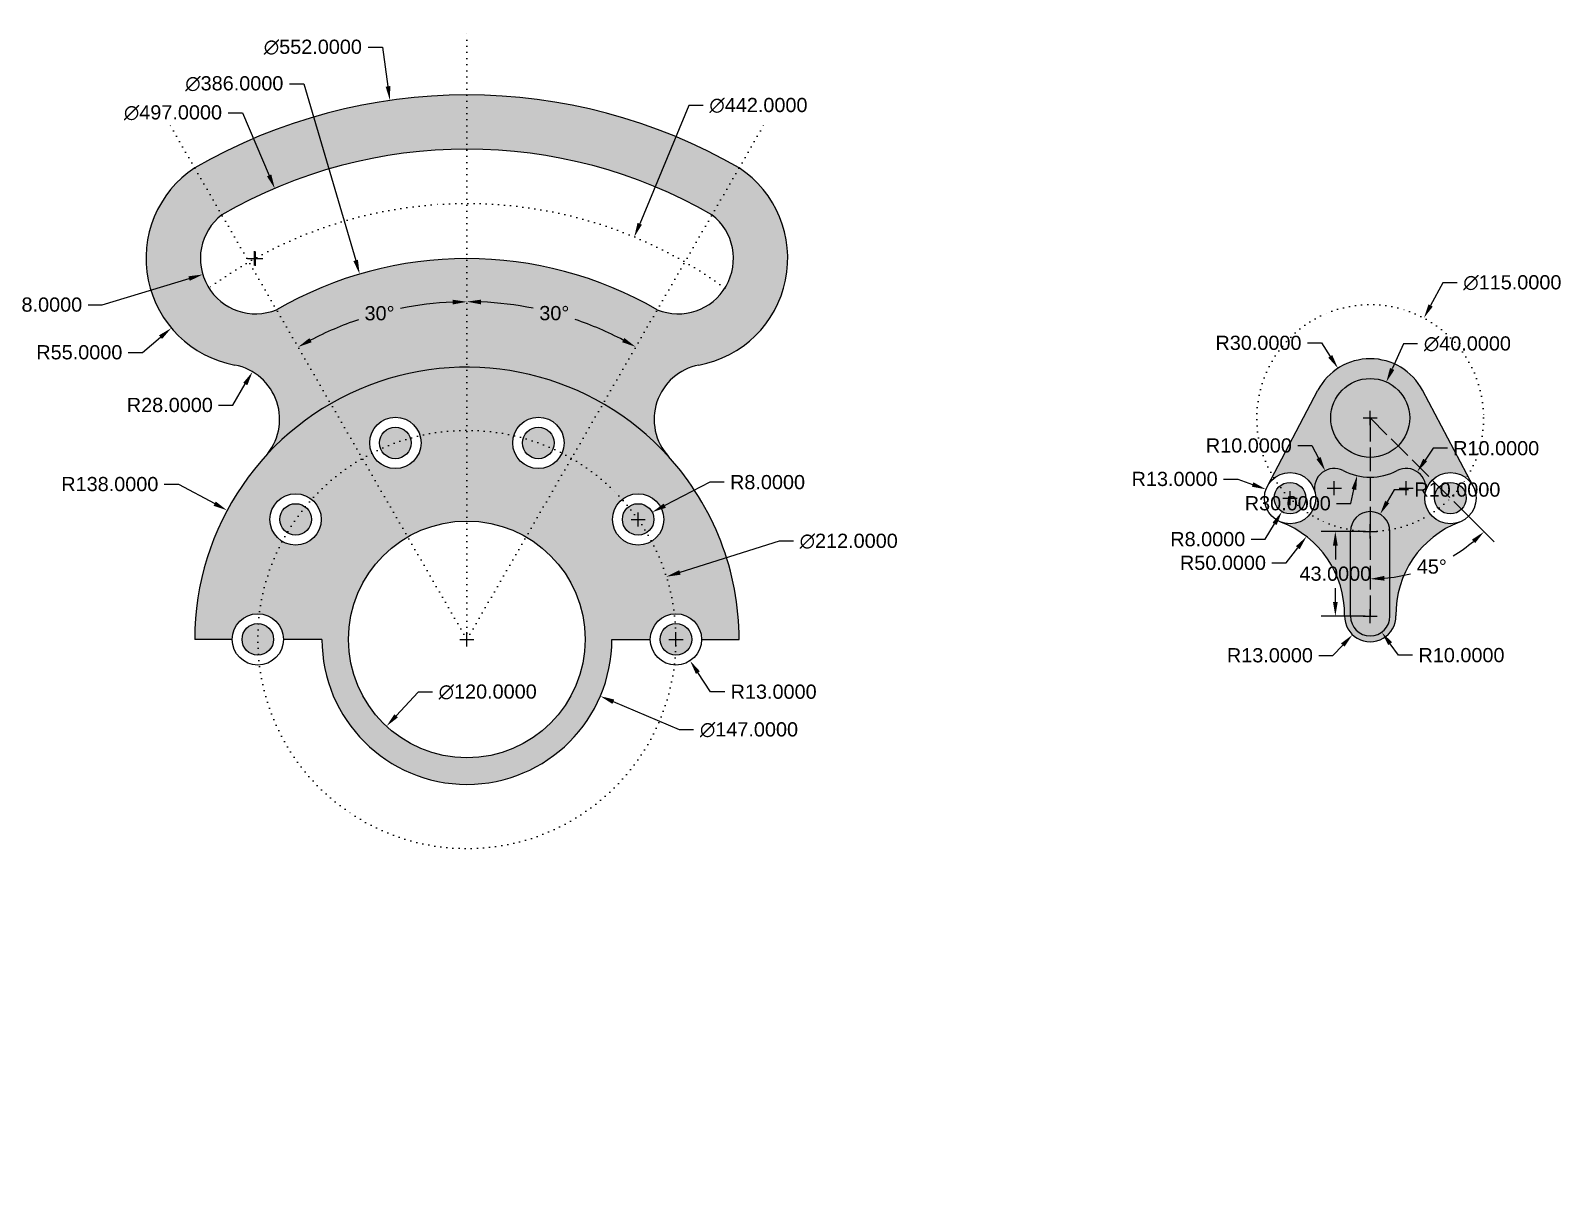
# Model space of a CAD drawing. Header units: millimetres. Extents: x 491 to 5097, y 346 to 928.
# Drawn here: x 3222 to 3999, y 346 to 928 of the extents above; entities that cross this region are included whole.
import ezdxf

# ---------------------------------------------------------------- set-up
doc = ezdxf.new("R2010")
doc.units = ezdxf.units.MM
doc.linetypes.add('ACAD_ISO02W100', pattern=[15, 12, -3])
doc.linetypes.add('ACAD_ISO07W100', pattern=[3, 0, -3])
doc.layers.add('dimension', color=160, linetype='Continuous')
doc.styles.get("Standard").update_dxf_attribs({"font": 'arial_0.ttf'})
doc.dimstyles.get("Standard").update_dxf_attribs({"dimscale": 40, "dimtxt": 0.18, "dimasz": 0.18, "dimexe": 0.18, "dimexo": 0.0625, "dimgap": 0.09, "dimtad": 0, "dimtih": 1, "dimtoh": 1, "dimdec": 4, "dimzin": 0, "dimdsep": 46, "dimtxsty": 'Standard', "dimcen": 0.09, "dimclrd": 5, "dimclre": 5, "dimclrt": 5, "dimadec": 0, "dimazin": 0, "dimtfac": 1, "dimtdec": 4, "dimtofl": 0, "dimtmove": 0, "dimatfit": 3, "dimfxl": 1, "dimtolj": 1, "dimtzin": 0, "dimarcsym": 0})

# ---------------------------------------------------------------- blocks, each defined once
blk = doc.blocks.new('*D184')
at = {"color": 5, "lineweight": -2, "transparency": 16777216}
blk.add_line((3943.92, 689.03), (3964.29, 668.66), dxfattribs=at)
for start, end in [(301.0055, 309.94309), (275.05691, 284.4921)]:
    blk.add_arc((3901.49, 731.46), 81.6, start, end, dxfattribs=at)
at = {"color": 5, "transparency": 16777216}
for points in [[(3953.08, 669.78), (3954.7, 668.01), (3959.2, 673.76)], [(3908.74, 648.97), (3908.63, 651.37), (3901.49, 649.85)]]:
    blk.add_solid(points, dxfattribs=at)
at = {"layer": 'Defpoints', "color": 0, "transparency": 16777216}
for p in [(3901.49, 731.46), (3901.49, 731.46), (3942.15, 690.8), (3922.61, 652.64), (3901.49, 630.96)]:
    blk.add_point(p, dxfattribs=at)
at = {"color": 5, "transparency": 16777216, "insert": (3932.72, 656.07), "char_height": 7.2, "attachment_point": 5}
blk.add_mtext('\\A1;45°', dxfattribs=at)
blk = doc.blocks.new('*D185')
at = {"color": 5, "lineweight": -2, "transparency": 16777216}
for p, q in [((3898.99, 673.96), (3876.61, 673.96)), ((3883.81, 666.76), (3883.81, 659.74)), ((3883.81, 638.16), (3883.81, 645.18)), ((3898.99, 630.96), (3876.61, 630.96))]:
    blk.add_line(p, q, dxfattribs=at)
at = {"color": 5, "transparency": 16777216}
for points in [[(3882.61, 666.76), (3885.01, 666.76), (3883.81, 673.96)], [(3882.61, 638.16), (3885.01, 638.16), (3883.81, 630.96)]]:
    blk.add_solid(points, dxfattribs=at)
at = {"layer": 'Defpoints', "color": 0, "transparency": 16777216}
for p in [(3901.49, 673.96), (3883.81, 630.96), (3901.49, 630.96)]:
    blk.add_point(p, dxfattribs=at)
at = {"color": 5, "transparency": 16777216, "insert": (3883.81, 652.46), "char_height": 7.2, "attachment_point": 5}
blk.add_mtext('\\A1;43.0000', dxfattribs=at)
blk = doc.blocks.new('*D186')
at = {"color": 5, "lineweight": -2, "transparency": 16777216}
for p, q in [((3869.61, 769.49), (3876.81, 769.49)), ((3876.81, 769.49), (3881.24, 762.66)), ((3897.89, 731.46), (3905.09, 731.46)), ((3901.49, 727.86), (3901.49, 735.06))]:
    blk.add_line(p, q, dxfattribs=at)
at = {"color": 5, "transparency": 16777216}
blk.add_solid([(3882.25, 763.31), (3880.23, 762.01), (3885.16, 756.62)], dxfattribs=at)
at = {"layer": 'Defpoints', "color": 0, "transparency": 16777216}
for p in [(3885.16, 756.62), (3901.49, 731.46)]:
    blk.add_point(p, dxfattribs=at)
at = {"color": 5, "transparency": 16777216, "insert": (3844.83, 769.49), "char_height": 7.2, "attachment_point": 5}
blk.add_mtext('\\A1;R30.0000', dxfattribs=at)
blk = doc.blocks.new('*D187')
at = {"color": 5, "lineweight": -2, "transparency": 16777216}
for p, q in [((3933.39, 716.06), (3929.35, 710.1)), ((3940.59, 716.06), (3933.39, 716.06)), ((3919.71, 692.25), (3919.71, 699.45)), ((3916.11, 695.85), (3923.31, 695.85))]:
    blk.add_line(p, q, dxfattribs=at)
at = {"color": 5, "transparency": 16777216}
blk.add_solid([(3928.36, 710.77), (3930.34, 709.42), (3925.32, 704.13)], dxfattribs=at)
at = {"layer": 'Defpoints', "color": 0, "transparency": 16777216}
for p in [(3925.32, 704.13), (3919.71, 695.85)]:
    blk.add_point(p, dxfattribs=at)
at = {"color": 5, "transparency": 16777216, "insert": (3965.36, 716.06), "char_height": 7.2, "attachment_point": 5}
blk.add_mtext('\\A1;R10.0000', dxfattribs=at)
blk = doc.blocks.new('*D188')
at = {"color": 5, "lineweight": -2, "transparency": 16777216}
for p, q in [((3864.74, 717.46), (3871.94, 717.46)), ((3871.94, 717.46), (3875.28, 711.08)), ((3883.27, 692.25), (3883.27, 699.45)), ((3879.67, 695.85), (3886.87, 695.85))]:
    blk.add_line(p, q, dxfattribs=at)
at = {"color": 5, "transparency": 16777216}
blk.add_solid([(3876.35, 711.64), (3874.22, 710.52), (3878.63, 704.7)], dxfattribs=at)
at = {"layer": 'Defpoints', "color": 0, "transparency": 16777216}
for p in [(3878.63, 704.7), (3883.27, 695.85)]:
    blk.add_point(p, dxfattribs=at)
at = {"color": 5, "transparency": 16777216, "insert": (3839.97, 717.46), "char_height": 7.2, "attachment_point": 5}
blk.add_mtext('\\A1;R10.0000', dxfattribs=at)
blk = doc.blocks.new('*D189')
at = {"color": 5, "lineweight": -2, "transparency": 16777216}
for p, q in [((3897.89, 731.46), (3905.09, 731.46)), ((3901.49, 727.86), (3901.49, 735.06)), ((3891.67, 688.16), (3893.26, 695.18)), ((3884.47, 688.16), (3891.67, 688.16))]:
    blk.add_line(p, q, dxfattribs=at)
at = {"color": 5, "transparency": 16777216}
blk.add_solid([(3892.09, 695.45), (3894.43, 694.92), (3894.85, 702.2)], dxfattribs=at)
at = {"layer": 'Defpoints', "color": 0, "transparency": 16777216}
for p in [(3901.49, 731.46), (3894.85, 702.2)]:
    blk.add_point(p, dxfattribs=at)
at = {"color": 5, "transparency": 16777216, "insert": (3859.69, 688.16), "char_height": 7.2, "attachment_point": 5}
blk.add_mtext('\\A1;R30.0000', dxfattribs=at)
blk = doc.blocks.new('*D190')
at = {"color": 5, "lineweight": -2, "transparency": 16777216}
for p, q in [((3913.7, 695.09), (3910.1, 688.85)), ((3920.9, 695.09), (3913.7, 695.09)), ((3901.49, 670.36), (3901.49, 677.56)), ((3897.89, 673.96), (3905.09, 673.96))]:
    blk.add_line(p, q, dxfattribs=at)
at = {"color": 5, "transparency": 16777216}
blk.add_solid([(3909.06, 689.45), (3911.14, 688.25), (3906.5, 682.62)], dxfattribs=at)
at = {"layer": 'Defpoints', "color": 0, "transparency": 16777216}
for p in [(3906.5, 682.62), (3901.49, 673.96)]:
    blk.add_point(p, dxfattribs=at)
at = {"color": 5, "transparency": 16777216, "insert": (3945.67, 695.09), "char_height": 7.2, "attachment_point": 5}
blk.add_mtext('\\A1;R10.0000', dxfattribs=at)
blk = doc.blocks.new('*D191')
at = {"color": 5, "lineweight": -2, "transparency": 16777216}
for p, q in [((3860.83, 687.2), (3860.83, 694.4)), ((3857.23, 690.8), (3864.43, 690.8)), ((3848.31, 669.99), (3853, 677.78)), ((3841.11, 669.99), (3848.31, 669.99))]:
    blk.add_line(p, q, dxfattribs=at)
at = {"color": 5, "transparency": 16777216}
blk.add_solid([(3851.97, 678.4), (3854.02, 677.16), (3856.71, 683.95)], dxfattribs=at)
at = {"layer": 'Defpoints', "color": 0, "transparency": 16777216}
for p in [(3856.71, 683.95), (3860.83, 690.8)]:
    blk.add_point(p, dxfattribs=at)
at = {"color": 5, "transparency": 16777216, "insert": (3819.13, 669.99), "char_height": 7.2, "attachment_point": 5}
blk.add_mtext('\\A1;R8.0000', dxfattribs=at)
blk = doc.blocks.new('*D192')
at = {"color": 5, "lineweight": -2, "transparency": 16777216}
for p, q in [((3827.11, 700.49), (3834.31, 700.49)), ((3834.31, 700.49), (3841.86, 697.73)), ((3860.83, 687.2), (3860.83, 694.4)), ((3857.23, 690.8), (3864.43, 690.8))]:
    blk.add_line(p, q, dxfattribs=at)
at = {"color": 5, "transparency": 16777216}
blk.add_solid([(3842.27, 698.86), (3841.45, 696.6), (3848.62, 695.26)], dxfattribs=at)
at = {"layer": 'Defpoints', "color": 0, "transparency": 16777216}
for p in [(3848.62, 695.26), (3860.83, 690.8)]:
    blk.add_point(p, dxfattribs=at)
at = {"color": 5, "transparency": 16777216, "insert": (3802.33, 700.49), "char_height": 7.2, "attachment_point": 5}
blk.add_mtext('\\A1;R13.0000', dxfattribs=at)
blk = doc.blocks.new('*D193')
at = {"color": 5, "lineweight": -2, "transparency": 16777216}
for p, q in [((3897.89, 630.96), (3905.09, 630.96)), ((3901.49, 627.36), (3901.49, 634.56)), ((3882.61, 611.1), (3887.57, 616.32)), ((3875.41, 611.1), (3882.61, 611.1))]:
    blk.add_line(p, q, dxfattribs=at)
at = {"color": 5, "transparency": 16777216}
blk.add_solid([(3886.7, 617.15), (3888.44, 615.49), (3892.54, 621.54)], dxfattribs=at)
at = {"layer": 'Defpoints', "color": 0, "transparency": 16777216}
for p in [(3901.49, 630.96), (3892.54, 621.54)]:
    blk.add_point(p, dxfattribs=at)
at = {"color": 5, "transparency": 16777216, "insert": (3850.64, 611.1), "char_height": 7.2, "attachment_point": 5}
blk.add_mtext('\\A1;R13.0000', dxfattribs=at)
blk = doc.blocks.new('*D194')
at = {"color": 5, "lineweight": -2, "transparency": 16777216}
for p, q in [((3897.89, 630.96), (3905.09, 630.96)), ((3901.49, 627.36), (3901.49, 634.56)), ((3915.78, 611.18), (3911.57, 617.02)), ((3922.98, 611.18), (3915.78, 611.18))]:
    blk.add_line(p, q, dxfattribs=at)
at = {"color": 5, "transparency": 16777216}
blk.add_solid([(3912.54, 617.72), (3910.59, 616.31), (3907.35, 622.85)], dxfattribs=at)
at = {"layer": 'Defpoints', "color": 0, "transparency": 16777216}
for p in [(3901.49, 630.96), (3907.35, 622.85)]:
    blk.add_point(p, dxfattribs=at)
at = {"color": 5, "transparency": 16777216, "insert": (3947.76, 611.18), "char_height": 7.2, "attachment_point": 5}
blk.add_mtext('\\A1;R10.0000', dxfattribs=at)
blk = doc.blocks.new('*D195')
at = {"color": 5, "lineweight": -2, "transparency": 16777216}
for p, q in [((3938.31, 799.99), (3932.11, 788.45)), ((3945.51, 799.99), (3938.31, 799.99)), ((3897.89, 731.46), (3905.09, 731.46)), ((3901.49, 727.86), (3901.49, 735.06))]:
    blk.add_line(p, q, dxfattribs=at)
at = {"color": 5, "transparency": 16777216}
blk.add_solid([(3931.06, 789.02), (3933.17, 787.89), (3928.71, 782.11)], dxfattribs=at)
at = {"layer": 'Defpoints', "color": 0, "transparency": 16777216}
for p in [(3928.71, 782.11), (3874.28, 680.81)]:
    blk.add_point(p, dxfattribs=at)
at = {"color": 5, "transparency": 16777216, "insert": (3973.55, 799.99), "char_height": 7.2, "attachment_point": 5}
blk.add_mtext('\\A1;∅115.0000', dxfattribs=at)
blk = doc.blocks.new('*D196')
at = {"color": 5, "lineweight": -2, "transparency": 16777216}
for p, q in [((3858.81, 657.99), (3864.79, 665.67)), ((3851.61, 657.99), (3858.81, 657.99))]:
    blk.add_line(p, q, dxfattribs=at)
at = {"color": 5, "transparency": 16777216}
blk.add_solid([(3863.84, 666.41), (3865.73, 664.93), (3869.21, 671.35)], dxfattribs=at)
at = {"layer": 'Defpoints', "color": 0, "transparency": 16777216}
for p in [(3869.21, 671.35), (3838.5, 631.89)]:
    blk.add_point(p, dxfattribs=at)
at = {"color": 5, "transparency": 16777216, "insert": (3826.83, 657.99), "char_height": 7.2, "attachment_point": 5}
blk.add_mtext('\\A1;R50.0000', dxfattribs=at)
blk = doc.blocks.new('*D197')
at = {"color": 5, "lineweight": -2, "transparency": 16777216}
for p, q in [((3918.31, 768.99), (3912.62, 756.28)), ((3925.51, 768.99), (3918.31, 768.99)), ((3897.89, 731.46), (3905.09, 731.46)), ((3901.49, 727.86), (3901.49, 735.06))]:
    blk.add_line(p, q, dxfattribs=at)
at = {"color": 5, "transparency": 16777216}
blk.add_solid([(3911.52, 756.77), (3913.71, 755.79), (3909.67, 749.71)], dxfattribs=at)
at = {"layer": 'Defpoints', "color": 0, "transparency": 16777216}
for p in [(3909.67, 749.71), (3893.32, 713.21)]:
    blk.add_point(p, dxfattribs=at)
at = {"color": 5, "transparency": 16777216, "insert": (3950.76, 768.99), "char_height": 7.2, "attachment_point": 5}
blk.add_mtext('\\A1;∅40.0000', dxfattribs=at)
blk = doc.blocks.new('*D214')
at = {"layer": 'Defpoints', "color": 0, "transparency": 16777216}
for p in [(3443.51, 927.79), (3293.01, 879.86), (3413.79, 787.73), (3443.51, 619.2), (3443.51, 619.2)]:
    blk.add_point(p, dxfattribs=at)
at = {"layer": 'dimension', "color": 5, "lineweight": -2, "transparency": 16777216}
for start, end in [(92.4108, 101.33394), (108.73013, 117.5892)]:
    blk.add_arc((3443.51, 619.2), 171.13, start, end, dxfattribs=at)
at = {"layer": 'dimension', "color": 5, "transparency": 16777216}
for points in [[(3436.29, 791.37), (3436.34, 788.97), (3443.51, 790.33)], [(3364.83, 769.82), (3363.68, 771.92), (3357.94, 767.4)]]:
    blk.add_solid(points, dxfattribs=at)
at = {"layer": 'dimension', "color": 5, "transparency": 16777216, "insert": (3399.22, 784.49), "char_height": 7.2, "attachment_point": 5}
blk.add_mtext('\\A1;30°', dxfattribs=at)
blk = doc.blocks.new('*D215')
at = {"layer": 'Defpoints', "color": 0, "transparency": 16777216}
for p in [(3443.51, 927.79), (3594.01, 879.86), (3502.06, 780.06), (3443.51, 619.2), (3443.51, 619.2)]:
    blk.add_point(p, dxfattribs=at)
at = {"layer": 'dimension', "color": 5, "lineweight": -2, "transparency": 16777216}
for start, end in [(78.66475, 87.59007), (62.40993, 71.27122)]:
    blk.add_arc((3443.51, 619.2), 171.19, start, end, dxfattribs=at)
at = {"layer": 'dimension', "color": 5, "transparency": 16777216}
for points in [[(3450.68, 789.04), (3450.73, 791.44), (3443.51, 790.39)], [(3523.37, 771.97), (3522.22, 769.87), (3529.1, 767.45)]]:
    blk.add_solid(points, dxfattribs=at)
at = {"layer": 'dimension', "color": 5, "transparency": 16777216, "insert": (3487.82, 784.55), "char_height": 7.2, "attachment_point": 5}
blk.add_mtext('\\A1;30°', dxfattribs=at)
blk = doc.blocks.new('*D216')
at = {"layer": 'Defpoints', "color": 0, "transparency": 16777216}
for p in [(3335.84, 812.34), (3293.68, 777.01)]:
    blk.add_point(p, dxfattribs=at)
at = {"layer": 'dimension', "color": 5, "lineweight": -2, "transparency": 16777216}
for p, q in [((3335.84, 808.74), (3335.84, 815.94)), ((3332.24, 812.34), (3339.44, 812.34)), ((3278.99, 764.7), (3288.16, 772.39)), ((3271.79, 764.7), (3278.99, 764.7))]:
    blk.add_line(p, q, dxfattribs=at)
at = {"layer": 'dimension', "color": 5, "transparency": 16777216}
blk.add_solid([(3287.39, 773.31), (3288.93, 771.47), (3293.68, 777.01)], dxfattribs=at)
at = {"layer": 'dimension', "color": 5, "transparency": 16777216, "insert": (3247.02, 764.7), "char_height": 7.2, "attachment_point": 5}
blk.add_mtext('\\A1;R55.0000', dxfattribs=at)
blk = doc.blocks.new('*D217')
at = {"layer": 'Defpoints', "color": 0, "transparency": 16777216}
for p in [(3336.37, 812.24), (3309.55, 804.18)]:
    blk.add_point(p, dxfattribs=at)
at = {"layer": 'dimension', "color": 5, "lineweight": -2, "transparency": 16777216}
for p, q in [((3336.37, 808.64), (3336.37, 815.84)), ((3332.77, 812.24), (3339.97, 812.24)), ((3258.63, 788.87), (3302.66, 802.1)), ((3251.43, 788.87), (3258.63, 788.87))]:
    blk.add_line(p, q, dxfattribs=at)
at = {"layer": 'dimension', "color": 5, "transparency": 16777216}
blk.add_solid([(3302.31, 803.25), (3303, 800.95), (3309.55, 804.18)], dxfattribs=at)
at = {"layer": 'dimension', "color": 5, "transparency": 16777216, "insert": (3226.65, 788.87), "char_height": 7.2, "attachment_point": 5}
blk.add_mtext('\\A1;R28.0000', dxfattribs=at)
blk = doc.blocks.new('*D218')
at = {"layer": 'Defpoints', "color": 0, "transparency": 16777216}
for p in [(3334.83, 754.85), (3320.58, 730.75)]:
    blk.add_point(p, dxfattribs=at)
at = {"layer": 'dimension', "color": 5, "lineweight": -2, "transparency": 16777216}
for p, q in [((3324.86, 737.99), (3331.17, 748.66)), ((3317.66, 737.99), (3324.86, 737.99))]:
    blk.add_line(p, q, dxfattribs=at)
at = {"layer": 'dimension', "color": 5, "transparency": 16777216}
blk.add_solid([(3330.14, 749.27), (3332.2, 748.05), (3334.83, 754.85)], dxfattribs=at)
at = {"layer": 'dimension', "color": 5, "transparency": 16777216, "insert": (3292.89, 737.99), "char_height": 7.2, "attachment_point": 5}
blk.add_mtext('\\A1;R28.0000', dxfattribs=at)
blk = doc.blocks.new('*D219')
at = {"color": 5, "lineweight": -2, "transparency": 16777216}
for p, q in [((3290.06, 697.89), (3297.26, 697.89)), ((3297.26, 697.89), (3315.64, 688)), ((3443.51, 615.6), (3443.51, 622.8)), ((3439.91, 619.2), (3447.11, 619.2))]:
    blk.add_line(p, q, dxfattribs=at)
at = {"color": 5, "transparency": 16777216}
blk.add_solid([(3316.21, 689.05), (3315.07, 686.94), (3321.98, 684.58)], dxfattribs=at)
at = {"layer": 'Defpoints', "color": 0, "transparency": 16777216}
for p in [(3321.98, 684.58), (3443.51, 619.2)]:
    blk.add_point(p, dxfattribs=at)
at = {"color": 5, "transparency": 16777216, "insert": (3262.48, 697.89), "char_height": 7.2, "attachment_point": 5}
blk.add_mtext('\\A1;R138.0000', dxfattribs=at)
blk = doc.blocks.new('*D220')
at = {"color": 5, "lineweight": -2, "transparency": 16777216}
for p, q in [((3418.8, 592.51), (3407.64, 580.45)), ((3426, 592.51), (3418.8, 592.51))]:
    blk.add_line(p, q, dxfattribs=at)
at = {"color": 5, "transparency": 16777216}
blk.add_solid([(3406.76, 581.27), (3408.52, 579.64), (3402.75, 575.17)], dxfattribs=at)
at = {"layer": 'Defpoints', "color": 0, "transparency": 16777216}
for p in [(3484.27, 663.22), (3402.75, 575.17)]:
    blk.add_point(p, dxfattribs=at)
at = {"color": 5, "transparency": 16777216, "insert": (3454.05, 592.51), "char_height": 7.2, "attachment_point": 5}
blk.add_mtext('\\A1;∅120.0000', dxfattribs=at)
blk = doc.blocks.new('*D221')
at = {"color": 5, "lineweight": -2, "transparency": 16777216}
for p, q in [((3601.84, 668.94), (3551.51, 653.12)), ((3609.04, 668.94), (3601.84, 668.94)), ((3443.51, 615.6), (3443.51, 622.8)), ((3439.91, 619.2), (3447.11, 619.2))]:
    blk.add_line(p, q, dxfattribs=at)
at = {"color": 5, "transparency": 16777216}
blk.add_solid([(3551.15, 654.27), (3551.87, 651.98), (3544.64, 650.96)], dxfattribs=at)
at = {"layer": 'Defpoints', "color": 0, "transparency": 16777216}
for p in [(3544.64, 650.96), (3342.38, 587.43)]:
    blk.add_point(p, dxfattribs=at)
at = {"color": 5, "transparency": 16777216, "insert": (3637.09, 668.94), "char_height": 7.2, "attachment_point": 5}
blk.add_mtext('\\A1;∅212.0000', dxfattribs=at)
blk = doc.blocks.new('*D222')
at = {"color": 5, "lineweight": -2, "transparency": 16777216}
for p, q in [((3443.51, 615.6), (3443.51, 622.8)), ((3439.91, 619.2), (3447.11, 619.2)), ((3551.28, 573.34), (3517.77, 587.6)), ((3558.48, 573.34), (3551.28, 573.34))]:
    blk.add_line(p, q, dxfattribs=at)
at = {"color": 5, "transparency": 16777216}
blk.add_solid([(3518.24, 588.7), (3517.3, 586.49), (3511.14, 590.42)], dxfattribs=at)
at = {"layer": 'Defpoints', "color": 0, "transparency": 16777216}
for p in [(3375.88, 647.97), (3511.14, 590.42)]:
    blk.add_point(p, dxfattribs=at)
at = {"color": 5, "transparency": 16777216, "insert": (3586.53, 573.34), "char_height": 7.2, "attachment_point": 5}
blk.add_mtext('\\A1;∅147.0000', dxfattribs=at)
blk = doc.blocks.new('*D223')
at = {"color": 5, "lineweight": -2, "transparency": 16777216}
for p, q in [((3549.51, 615.6), (3549.51, 622.8)), ((3545.91, 619.2), (3553.11, 619.2)), ((3567.05, 592.62), (3560.64, 602.34)), ((3574.25, 592.62), (3567.05, 592.62))]:
    blk.add_line(p, q, dxfattribs=at)
at = {"color": 5, "transparency": 16777216}
blk.add_solid([(3561.64, 603), (3559.63, 601.68), (3556.67, 608.35)], dxfattribs=at)
at = {"layer": 'Defpoints', "color": 0, "transparency": 16777216}
for p in [(3549.51, 619.2), (3556.67, 608.35)]:
    blk.add_point(p, dxfattribs=at)
at = {"color": 5, "transparency": 16777216, "insert": (3599.03, 592.62), "char_height": 7.2, "attachment_point": 5}
blk.add_mtext('\\A1;R13.0000', dxfattribs=at)
blk = doc.blocks.new('*D224')
at = {"color": 5, "lineweight": -2, "transparency": 16777216}
for p, q in [((3566.75, 698.87), (3543.83, 686.99)), ((3573.95, 698.87), (3566.75, 698.87)), ((3530.34, 676.4), (3530.34, 683.6)), ((3526.74, 680), (3533.94, 680))]:
    blk.add_line(p, q, dxfattribs=at)
at = {"color": 5, "transparency": 16777216}
blk.add_solid([(3543.28, 688.06), (3544.39, 685.92), (3537.44, 683.68)], dxfattribs=at)
at = {"layer": 'Defpoints', "color": 0, "transparency": 16777216}
for p in [(3537.44, 683.68), (3530.34, 680)]:
    blk.add_point(p, dxfattribs=at)
at = {"color": 5, "transparency": 16777216, "insert": (3595.93, 698.87), "char_height": 7.2, "attachment_point": 5}
blk.add_mtext('\\A1;R8.0000', dxfattribs=at)
blk = doc.blocks.new('*D225')
at = {"color": 5, "lineweight": -2, "transparency": 16777216}
for p, q in [((3556.08, 889.86), (3531.14, 829.9)), ((3563.28, 889.86), (3556.08, 889.86)), ((3443.51, 615.6), (3443.51, 622.8)), ((3439.91, 619.2), (3447.11, 619.2))]:
    blk.add_line(p, q, dxfattribs=at)
at = {"color": 5, "transparency": 16777216}
blk.add_solid([(3530.03, 830.36), (3532.25, 829.44), (3528.37, 823.25)], dxfattribs=at)
at = {"layer": 'Defpoints', "color": 0, "transparency": 16777216}
for p in [(3528.37, 823.25), (3358.64, 415.14)]:
    blk.add_point(p, dxfattribs=at)
at = {"color": 5, "transparency": 16777216, "insert": (3591.32, 889.86), "char_height": 7.2, "attachment_point": 5}
blk.add_mtext('\\A1;∅442.0000', dxfattribs=at)
blk = doc.blocks.new('*D226')
at = {"color": 5, "lineweight": -2, "transparency": 16777216}
for p, q in [((3353.63, 900.86), (3360.83, 900.86)), ((3360.83, 900.86), (3387.12, 811.29)), ((3443.51, 615.6), (3443.51, 622.8)), ((3439.91, 619.2), (3447.11, 619.2))]:
    blk.add_line(p, q, dxfattribs=at)
at = {"color": 5, "transparency": 16777216}
blk.add_solid([(3388.27, 811.63), (3385.97, 810.95), (3389.15, 804.38)], dxfattribs=at)
at = {"layer": 'Defpoints', "color": 0, "transparency": 16777216}
for p in [(3389.15, 804.38), (3497.87, 434.01)]:
    blk.add_point(p, dxfattribs=at)
at = {"color": 5, "transparency": 16777216, "insert": (3325.59, 900.86), "char_height": 7.2, "attachment_point": 5}
blk.add_mtext('\\A1;∅386.0000', dxfattribs=at)
blk = doc.blocks.new('*D227')
at = {"color": 5, "lineweight": -2, "transparency": 16777216}
for p, q in [((3393.45, 919.39), (3400.65, 919.39)), ((3400.65, 919.39), (3403.49, 899.55)), ((3443.51, 615.6), (3443.51, 622.8)), ((3439.91, 619.2), (3447.11, 619.2))]:
    blk.add_line(p, q, dxfattribs=at)
at = {"color": 5, "transparency": 16777216}
blk.add_solid([(3404.67, 899.72), (3402.3, 899.38), (3404.5, 892.43)], dxfattribs=at)
at = {"layer": 'Defpoints', "color": 0, "transparency": 16777216}
for p in [(3404.5, 892.43), (3482.51, 345.97)]:
    blk.add_point(p, dxfattribs=at)
at = {"color": 5, "transparency": 16777216, "insert": (3365.41, 919.39), "char_height": 7.2, "attachment_point": 5}
blk.add_mtext('\\A1;∅552.0000', dxfattribs=at)
blk = doc.blocks.new('*D228')
at = {"color": 5, "lineweight": -2, "transparency": 16777216}
for p, q in [((3322.54, 886.14), (3329.74, 886.14)), ((3329.74, 886.14), (3343.26, 854.42)), ((3443.51, 615.6), (3443.51, 622.8)), ((3439.91, 619.2), (3447.11, 619.2))]:
    blk.add_line(p, q, dxfattribs=at)
at = {"color": 5, "transparency": 16777216}
blk.add_solid([(3344.36, 854.89), (3342.15, 853.95), (3346.08, 847.8)], dxfattribs=at)
at = {"layer": 'Defpoints', "color": 0, "transparency": 16777216}
for p in [(3346.08, 847.8), (3540.94, 390.59)]:
    blk.add_point(p, dxfattribs=at)
at = {"color": 5, "transparency": 16777216, "insert": (3294.49, 886.14), "char_height": 7.2, "attachment_point": 5}
blk.add_mtext('\\A1;∅497.0000', dxfattribs=at)

msp = doc.modelspace()

# ---------------------------------------------------------------- hatches: boundary and pattern name
h = msp.add_hatch(color=256)
h.dxf.hatch_style = 1
h.set_gradient(color1=(122, 175, 223), tint=1, name='SPHERICAL')
h.paths.add_polyline_path([(3443.50896, 867.69604), (3443.50896, 895.19604, 0.131652498), (3305.50896, 858.21905), (3319.25896, 834.40335, -0.131652498)])
h.paths.add_polyline_path([(3305.50896, 858.21905, 0.675336471), (3325.90689, 758.24164, -0.584705103), (3341.31641, 711.93591, -0.077719289), (3374.50896, 738.70754), (3347.00896, 786.33894, -0.874475815), (3319.25896, 834.40335)])
h.paths.add_polyline_path([(3443.50896, 812.19604, 0.131652498), (3347.00896, 786.33894), (3374.50896, 738.70754, -0.131652498), (3443.50896, 757.19604)])
h.paths.add_polyline_path([(3443.50896, 812.19604), (3443.50896, 757.19604, -0.131652498), (3512.50896, 738.70754), (3540.00896, 786.33894, 0.131652498)])
h.paths.add_polyline_path([(3443.50896, 895.19604), (3443.50896, 867.69604, -0.131652498), (3567.75896, 834.40335), (3581.50896, 858.21905, 0.131652498)])
h.paths.add_polyline_path([(3581.50896, 858.21905), (3567.75896, 834.40335, -0.874475815), (3540.00896, 786.33894), (3512.50896, 738.70754, -0.077719289), (3545.7015, 711.93591, -0.589061291), (3561.46774, 758.30835, 0.672937292)])
h = msp.add_hatch(color=256)
h.dxf.hatch_style = 1
h.set_gradient(color1=(19, 103, 52), color2=(241, 235, 31), tint=1, name='SPHERICAL')
h.paths.add_polyline_path([(3874.95697, 745.45173), (3852.07652, 702.06123, 0.005544773), (3852.74062, 700.97254, -0.553329285), (3873.51784, 693.65374, -0.63570708), (3887.82883, 704.75138, 0.11878516), (3901.49358, 701.45857), (3901.49358, 711.45857, -0.414213562), (3881.49358, 731.45857, -1), (3921.49358, 731.45857, -0.198912367), (3915.63572, 717.31644), (3932.95984, 699.99232, -0.381409031), (3950.24655, 700.97254, 0.005544773), (3950.91065, 702.06123), (3928.03019, 745.45173, 0.603198679)])
h.paths.add_polyline_path([(3915.63572, 717.31644, -0.198912367), (3901.49358, 711.45857), (3901.49358, 701.45857, 0.11878516), (3915.15834, 704.75138, -0.63570708), (3929.46933, 693.65374, -0.141960278), (3932.95984, 699.99232)], flags=17)
h.paths.add_polyline_path([(3901.49358, 701.45857, -0.11878516), (3887.82883, 704.75138, 0.63570708), (3873.51784, 693.65374, -0.05538806), (3873.83494, 690.79993, -0.169627536), (3871.00755, 682.70561, 0.096471098), (3891.53146, 674.82814, -0.388936289), (3901.49358, 683.95857)])
h.paths.add_polyline_path([(3915.15834, 704.75138, -0.11878516), (3901.49358, 701.45857), (3901.49358, 683.95857, -0.388936289), (3911.4557, 674.82814, 0.096471098), (3931.97962, 682.70561, -0.169627536), (3929.15222, 690.79993, -0.05538806), (3929.46933, 693.65374, 0.63570708)])
h.paths.add_polyline_path([(3891.49358, 673.95857, -0.021770059), (3891.53146, 674.82814, -0.096471098), (3871.00755, 682.70561, -0.326147911), (3856.22625, 678.64428, -0.315706598), (3888.49501, 631.15114, 1.0149239), (3914.49216, 631.15114, -0.315706598), (3946.76092, 678.64428, -0.326147911), (3931.97962, 682.70561, -0.096471098), (3911.4557, 674.82814, -0.021770059), (3911.49358, 673.95857), (3911.49358, 630.95857, -1), (3891.49358, 630.95857)])
h.paths.add_polyline_path([(3880.88354, 650.43357), (3886.73354, 650.43357), (3886.73354, 654.48357), (3880.88354, 654.48357)], flags=25)
h = msp.add_hatch(color=256)
h.dxf.hatch_style = 1
h.set_gradient(color1=(205, 105, 40), color2=(241, 235, 31), tint=1, name='SPHERICAL')
h.paths.add_polyline_path([(3443.50896, 757.19604, 0.131652498), (3374.50896, 738.70754), (3390.50896, 710.99473, -0.012954331), (3395.33446, 713.61647, -0.102967879), (3394.25482, 718.80345, -0.865582986), (3419.72049, 722.49225, -0.056647313), (3443.50896, 725.19604)])
h.paths.add_polyline_path([(3443.50896, 725.19604, 0.056647313), (3419.72049, 722.49225, -0.072050943), (3420.25482, 718.80345, -0.813289433), (3395.33446, 713.61647, 0.012954331), (3390.50896, 710.99473), (3413.50896, 671.15756, -0.131652498), (3443.50896, 679.19604)])
h.paths.add_polyline_path([(3512.50896, 738.70754, 0.131652498), (3443.50896, 757.19604), (3443.50896, 725.19604, -0.056647313), (3467.29743, 722.49225, -0.865582986), (3492.7631, 718.80345, -0.102967879), (3491.68346, 713.61647, -0.012954331), (3496.50896, 710.99473)])
h.paths.add_polyline_path([(3496.50896, 710.99473, 0.012954331), (3491.68346, 713.61647, -0.813289433), (3466.7631, 718.80345, -0.072050943), (3467.29743, 722.49225, 0.056647313), (3443.50896, 725.19604), (3443.50896, 679.19604, -0.131652498), (3473.50896, 671.15756)])
h.paths.add_polyline_path([(3390.50896, 710.99473, 0.078564501), (3364.77431, 690.16684, -0.228499657), (3369.67884, 679.99514, -0.586018542), (3349.88939, 668.90897, 0.09161207), (3338.30613, 632.17157, -0.396353933), (3350.50896, 619.19604), (3370.00896, 619.19604, 1), (3517.00896, 619.19604), (3536.50896, 619.19604, -0.396353933), (3548.71179, 632.17157, 0.09161207), (3537.12853, 668.90897, -0.586018542), (3517.33908, 679.99514, -0.228499657), (3522.24361, 690.16684, 0.078564501), (3496.50896, 710.99473), (3473.50896, 671.15756, -0.267949192), (3503.50896, 619.19604, -1), (3383.50896, 619.19604, -0.267949192), (3413.50896, 671.15756)])
h.paths.add_polyline_path([(3374.50896, 738.70754, 0.267949192), (3305.50896, 619.19604), (3324.50896, 619.19604, -0.43230162), (3338.30613, 632.17157, -0.09161207), (3349.88939, 668.90897, -0.261019305), (3343.67884, 679.99514, -0.628002082), (3364.77431, 690.16684, -0.078564501), (3390.50896, 710.99473)])
h.paths.add_polyline_path([(3512.50896, 738.70754), (3496.50896, 710.99473, -0.078564501), (3522.24361, 690.16684, -0.628002082), (3543.33908, 679.99514, -0.261019305), (3537.12853, 668.90897, -0.09161207), (3548.71179, 632.17157, -0.43230162), (3562.50896, 619.19604), (3581.50896, 619.19604, 0.186349214), (3545.7015, 711.93591, 0.077719289)])
h = msp.add_hatch(color=256)
h.dxf.hatch_style = 1
h.set_gradient(color1=(205, 105, 40), tint=1, name='SPHERICAL')
h.paths.add_polyline_path([(3881.49358, 731.45857, 0.414213562), (3901.49358, 711.45857), (3901.49358, 731.45857), (3915.63572, 717.31644, 0.198912367), (3921.49358, 731.45857, 1)])
h.paths.add_polyline_path([(3901.49358, 731.45857), (3901.49358, 711.45857, 0.198912367), (3915.63572, 717.31644)], flags=17)
h = msp.add_hatch(color=256)
h.dxf.hatch_style = 1
h.set_gradient(color1=(19, 155, 72), color2=(255, 255, 0), tint=1, name='SPHERICAL')
h.paths.add_polyline_path([(3402.42219, 725.17885, -0.037762746), (3411.59288, 712.08175, 0.254723105), (3415.25482, 718.80345, 0.61980048)])
h.paths.add_polyline_path([(3402.42219, 725.17885, 0.23471997), (3399.25482, 718.80345, 0.593977182), (3411.59288, 712.08175, 0.037762746)])
h = msp.add_hatch(color=256)
h.dxf.hatch_style = 1
h.set_gradient(color1=(19, 155, 72), color2=(255, 255, 0), tint=1, name='SPHERICAL')
h.paths.add_polyline_path([(3474.93046, 725.17885, -0.037762746), (3484.10115, 712.08175, 0.254723105), (3487.7631, 718.80345, 0.61980048)])
h.paths.add_polyline_path([(3474.93046, 725.17885, 0.23471997), (3471.7631, 718.80345, 0.593977182), (3484.10115, 712.08175, 0.037762746)])
h = msp.add_hatch(color=256)
h.dxf.hatch_style = 1
h.set_gradient(color1=(205, 105, 40), tint=1, name='SPHERICAL')
h.paths.add_polyline_path([(3868.83494, 690.79993, 0.217071094), (3866.08457, 696.8366, -0.069734155), (3854.79827, 685.5503, 0.693653689)])
h.paths.add_polyline_path([(3866.08457, 696.8366, 0.393965844), (3855.17809, 696.45679), (3860.83494, 690.79993, 0.034824792)])
h.paths.add_polyline_path([(3860.83494, 690.79993), (3855.17809, 696.45679, 0.198912367), (3852.83494, 690.79993, 0.180878956), (3854.79827, 685.5503, 0.034824792)])
h = msp.add_hatch(color=256)
h.dxf.hatch_style = 1
h.set_gradient(color1=(205, 105, 40), tint=1, name='SPHERICAL')
h.paths.add_polyline_path([(3950.15222, 690.79993, 0.217071094), (3947.40185, 696.8366, -0.069734155), (3936.11555, 685.5503, 0.693653689)])
h.paths.add_polyline_path([(3947.40185, 696.8366, 0.393965844), (3936.49537, 696.45679), (3942.15222, 690.79993, 0.034824792)])
h.paths.add_polyline_path([(3942.15222, 690.79993), (3936.49537, 696.45679, 0.198912367), (3934.15222, 690.79993, 0.180878956), (3936.11555, 685.5503, 0.034824792)])
h = msp.add_hatch(color=256)
h.dxf.hatch_style = 1
h.set_gradient(color1=(19, 155, 72), color2=(255, 255, 0), tint=1, name='SPHERICAL')
h.paths.add_polyline_path([(3351.84621, 686.37053, -0.037762746), (3361.0169, 673.27344, 0.254723105), (3364.67884, 679.99514, 0.61980048)])
h.paths.add_polyline_path([(3351.84621, 686.37053, 0.23471997), (3348.67884, 679.99514, 0.593977182), (3361.0169, 673.27344, 0.037762746)])
h = msp.add_hatch(color=256)
h.dxf.hatch_style = 1
h.set_gradient(color1=(19, 155, 72), color2=(255, 255, 0), tint=1, name='SPHERICAL')
h.paths.add_polyline_path([(3525.50644, 686.37053, -0.037762746), (3534.67713, 673.27344, 0.254723105), (3538.33908, 679.99514, 0.61980048)])
h.paths.add_polyline_path([(3525.50644, 686.37053, 0.23471997), (3522.33908, 679.99514, 0.593977182), (3534.67713, 673.27344, 0.037762746)])
h = msp.add_hatch(color=256)
h.dxf.hatch_style = 1
h.set_gradient(color1=(205, 105, 40), tint=1, name='CYLINDER')
h.paths.add_polyline_path([(3911.49358, 673.95857, 0.021770059), (3911.4557, 674.82814, -0.087287156), (3891.53146, 674.82814, 0.021770059), (3891.49358, 673.95857), (3891.49358, 630.95857, 1), (3911.49358, 630.95857)])
h.paths.add_polyline_path([(3901.49358, 683.95857), (3901.49358, 673.95857, 0.043560763), (3911.4557, 674.82814, 0.388936289)])
h.paths.add_polyline_path([(3901.49358, 683.95857, 0.388936289), (3891.53146, 674.82814, 0.043560763), (3901.49358, 673.95857)])
h = msp.add_hatch(color=256)
h.dxf.hatch_style = 1
h.set_gradient(color1=(19, 155, 72), color2=(255, 255, 0), tint=1, name='SPHERICAL')
h.paths.add_polyline_path([(3332.67633, 625.57143, -0.037762746), (3341.84701, 612.47433, 0.254723105), (3345.50896, 619.19604, 0.61980048)])
h.paths.add_polyline_path([(3332.67633, 625.57143, 0.23471997), (3329.50896, 619.19604, 0.593977182), (3341.84701, 612.47433, 0.037762746)])
h = msp.add_hatch(color=256)
h.dxf.hatch_style = 1
h.set_gradient(color1=(19, 155, 72), color2=(255, 255, 0), tint=1, name='SPHERICAL')
h.paths.add_polyline_path([(3544.67633, 625.57143, -0.037762746), (3553.84701, 612.47433, 0.254723105), (3557.50896, 619.19604, 0.61980048)])
h.paths.add_polyline_path([(3544.67633, 625.57143, 0.23471997), (3541.50896, 619.19604, 0.593977182), (3553.84701, 612.47433, 0.037762746)])

# ---------------------------------------------------------------- linework, layer by layer
at = {"linetype": 'ACAD_ISO07W100'}
for q in [(3443.50896, 927.79172), (3293.0119, 879.86459), (3594.00602, 879.86459)]:
    msp.add_line((3443.50896, 619.19604), q, dxfattribs=at)
for p, q in [((3849.33575, 696.86363), (3874.95697, 745.45173)), ((3953.65142, 696.86363), (3928.03019, 745.45173)), ((3891.49358, 630.95857), (3891.49358, 673.95857)), ((3911.49358, 630.95857), (3911.49358, 673.95857)), ((3324.50896, 619.19604), (3305.50896, 619.19604)), ((3370.00896, 619.19604), (3350.50896, 619.19604)), ((3517.00896, 619.19604), (3536.50896, 619.19604)), ((3562.50896, 619.19604), (3581.50896, 619.19604))]:
    msp.add_line(p, q)
at = {"linetype": 'ACAD_ISO02W100'}
for q in [(3901.49358, 630.95857), (3942.15222, 690.79993)]:
    msp.add_line((3901.49358, 731.45857), q, dxfattribs=at)
at = {"linetype": 'ACAD_ISO07W100'}
for centre, radius in [((3901.49358, 731.45857), 57.5), ((3443.50896, 619.19604), 106)]:
    msp.add_circle(centre, radius, dxfattribs=at)
for centre, radius in [((3901.49358, 731.45857), 20), ((3407.25482, 718.80345), 13), ((3479.7631, 718.80345), 13), ((3479.7631, 718.80345), 13), ((3407.25482, 718.80345), 8), ((3479.7631, 718.80345), 8), ((3479.7631, 718.80345), 8), ((3860.83494, 690.79993), 13), ((3942.15222, 690.79993), 13), ((3356.67884, 679.99514), 13), ((3530.33908, 679.99514), 13), ((3530.33908, 679.99514), 13), ((3860.83494, 690.79993), 8), ((3942.15222, 690.79993), 8), ((3356.67884, 679.99514), 8), ((3530.33908, 679.99514), 8), ((3530.33908, 679.99514), 8), ((3443.50896, 619.19604), 60), ((3337.50896, 619.19604), 13), ((3549.50896, 619.19604), 13), ((3549.50896, 619.19604), 13), ((3337.50896, 619.19604), 8), ((3549.50896, 619.19604), 8), ((3549.50896, 619.19604), 8)]:
    msp.add_circle(centre, radius)
for centre, radius, start, end in [((3443.50896, 619.19604), 276, 60, 120), ((3443.50896, 619.19604), 248.5, 60, 120), ((3335.83855, 812.3375), 55, 123.46634285, 259.59671077), ((3551.17937, 812.3375), 55, 280.40328923, 56.53365715), ((3336.36709, 812.23779), 28, 127.66217885, 292.33782115), ((3550.65083, 812.23779), 28, 247.66217885, 52.33782115), ((3443.50896, 619.19604), 193, 60, 120), ((3901.49358, 731.45857), 30, 27.80335131, 152.19664869), ((3443.50896, 619.19604), 138, 42.22378462, 180), ((3320.5817, 730.75269), 28, 317.77621538, 79.03639216), ((3566.43622, 730.75269), 28, 100.96360784, 222.22378462), ((3443.50896, 619.19604), 138, 0, 42.22378462), ((3883.27391, 695.84898), 10, 62.90341423, 192.68105116), ((3901.49358, 731.45857), 30, 242.90341423, 297.09658577), ((3919.71326, 695.84898), 10, 347.31894884, 117.09658577), ((3901.49358, 673.95857), 10, 0, 180), ((3838.5005, 631.89177), 50, 359.15127233, 69.23627407), ((3964.48667, 631.89177), 50, 110.76372593, 180.84872767), ((3901.49358, 630.95857), 13, 179.15127233, 0.84872767), ((3901.49358, 630.95857), 10, 180, 0), ((3443.50896, 619.19604), 73.5, 180, 0)]:
    msp.add_arc(centre, radius, start, end)
msp.add_arc((3443.50896, 619.19604), 221, 53.70145295, 126.29854705, dxfattribs=at)

# ---------------------------------------------------------------- dimensions: what is measured, and where the dimension line sits
for p1, p2, picture, middle in [((3482.51461, 345.96617), (3404.50331, 892.4259), '*D227', (3365.40971, 919.39426)), ((3497.86743, 434.00922), (3389.15049, 804.38285), '*D226', (3325.58725, 900.86116)), ((3358.64341, 415.14007), (3528.37451, 823.25201), '*D225', (3591.3199, 889.85976)), ((3540.93914, 390.59243), (3346.07878, 847.79965), '*D228', (3294.493, 886.1437)), ((3874.28203, 680.80503), (3928.70513, 782.11212), '*D195', (3973.55219, 799.98859)), ((3893.31605, 713.20678), (3909.67112, 749.71037), '*D197', (3950.75519, 768.98859)), ((3342.38155, 587.42738), (3544.63637, 650.96469), '*D221', (3637.08854, 668.93645)), ((3484.27137, 663.22359), (3402.74655, 575.16848), '*D220', (3454.04542, 592.50975)), ((3375.87735, 647.97476), (3511.14057, 590.41731), '*D222', (3586.52823, 573.33517))]:
    dim = msp.add_diameter_dim_2p(p1=p1, p2=p2, dimstyle='Standard')
    dim.commit()
    dim.dimension.update_dxf_attribs({"geometry": picture, "text_midpoint": middle, "dimtype": 163})
for center, mpoint, picture, middle in [((3901.49358, 731.45857), (3885.15997, 756.6223), '*D186', (3844.83336, 769.48859)), ((3530.33908, 679.99514), (3537.44168, 683.67658), '*D224', (3595.93046, 698.86892)), ((3860.83494, 690.79993), (3848.62395, 695.25994), '*D192', (3802.33336, 700.48859)), ((3860.83494, 690.79993), (3856.70939, 683.94575), '*D191', (3819.13036, 669.98859)), ((3838.5005, 631.89177), (3869.20743, 671.35167), '*D196', (3826.83336, 657.98859)), ((3549.50896, 619.19604), (3556.67017, 608.34629), '*D223', (3599.02807, 592.61569))]:
    dim = msp.add_radius_dim(center=center, mpoint=mpoint, dimstyle='Standard')
    dim.commit()
    dim.dimension.update_dxf_attribs({"geometry": picture, "text_midpoint": middle, "dimtype": 164})
for center, mpoint, picture, middle in [((3901.49358, 731.45857), (3894.85366, 702.20261), '*D189', (3859.69133, 688.15975)), ((3883.27391, 695.84898), (3878.62898, 704.70474), '*D188', (3839.96511, 717.45705)), ((3919.71326, 695.84898), (3925.31663, 704.13162), '*D187', (3965.36065, 716.05863)), ((3901.49358, 673.95857), (3906.49521, 682.61789), '*D190', (3945.67273, 695.0873)), ((3901.49358, 630.95857), (3892.53564, 621.53758), '*D193', (3850.63782, 611.10201)), ((3901.49358, 630.95857), (3907.34966, 622.85263), '*D194', (3947.75758, 611.18007))]:
    dim = msp.add_radius_dim(center=center, mpoint=mpoint, dimstyle='Standard')
    dim.commit()
    dim.dimension.update_dxf_attribs({"geometry": picture, "text_midpoint": middle})
dim = msp.add_angular_dim_2l(base=(3922.61423, 652.63524), line1=((3901.49358, 731.45857), (3942.15222, 690.79993)), line2=((3901.49358, 731.45857), (3901.49358, 630.95857)), dimstyle='Standard')
dim.commit()
dim.dimension.update_dxf_attribs({"geometry": '*D184', "text_midpoint": (3932.72205, 656.06639)})
at = {"color": 7, "true_color": 0xffffff}
dim = msp.add_radius_dim(center=(3443.50896, 619.19604), mpoint=(3321.98394, 684.58464), dimstyle='Standard', dxfattribs=at)
dim.commit()
dim.dimension.update_dxf_attribs({"geometry": '*D219', "text_midpoint": (3262.48428, 697.88968), "dimtype": 164})
dim = msp.add_linear_dim(base=(3883.80854, 630.95857), p1=(3901.49358, 673.95857), p2=(3901.49358, 630.95857), angle=90, dimstyle='Standard')
dim.commit()
dim.dimension.update_dxf_attribs({"geometry": '*D185', "text_midpoint": (3883.80854, 652.45857)})
at = {"layer": 'dimension'}
for base, line1, line2, picture, middle in [((3413.79255, 787.7262), ((3443.50896, 619.19604), (3443.50896, 927.79172)), ((3443.50896, 619.19604), (3293.0119, 879.86459)), '*D214', (3399.21725, 784.49493)), ((3502.05989, 780.06341), ((3443.50896, 619.19604), (3594.00602, 879.86459)), ((3443.50896, 619.19604), (3443.50896, 927.79172)), '*D215', (3487.81658, 784.55431))]:
    dim = msp.add_angular_dim_2l(base=base, line1=line1, line2=line2, dimstyle='Standard', dxfattribs=at)
    dim.commit()
    dim.dimension.update_dxf_attribs({"geometry": picture, "text_midpoint": middle})
at = {"layer": 'dimension', "color": 7, "true_color": 0xffffff}
for center, mpoint, picture, middle in [((3336.36709, 812.23779), (3309.55256, 804.17671), '*D217', (3226.65201, 788.86734)), ((3335.83855, 812.3375), (3293.68154, 777.01347), '*D216', (3247.01583, 764.70403)), ((3320.5817, 730.75269), (3334.83448, 754.85369), '*D218', (3292.88851, 737.99339))]:
    dim = msp.add_radius_dim(center=center, mpoint=mpoint, dimstyle='Standard', dxfattribs=at)
    dim.commit()
    dim.dimension.update_dxf_attribs({"geometry": picture, "text_midpoint": middle, "dimtype": 164})

doc.saveas('drawing.dxf')
